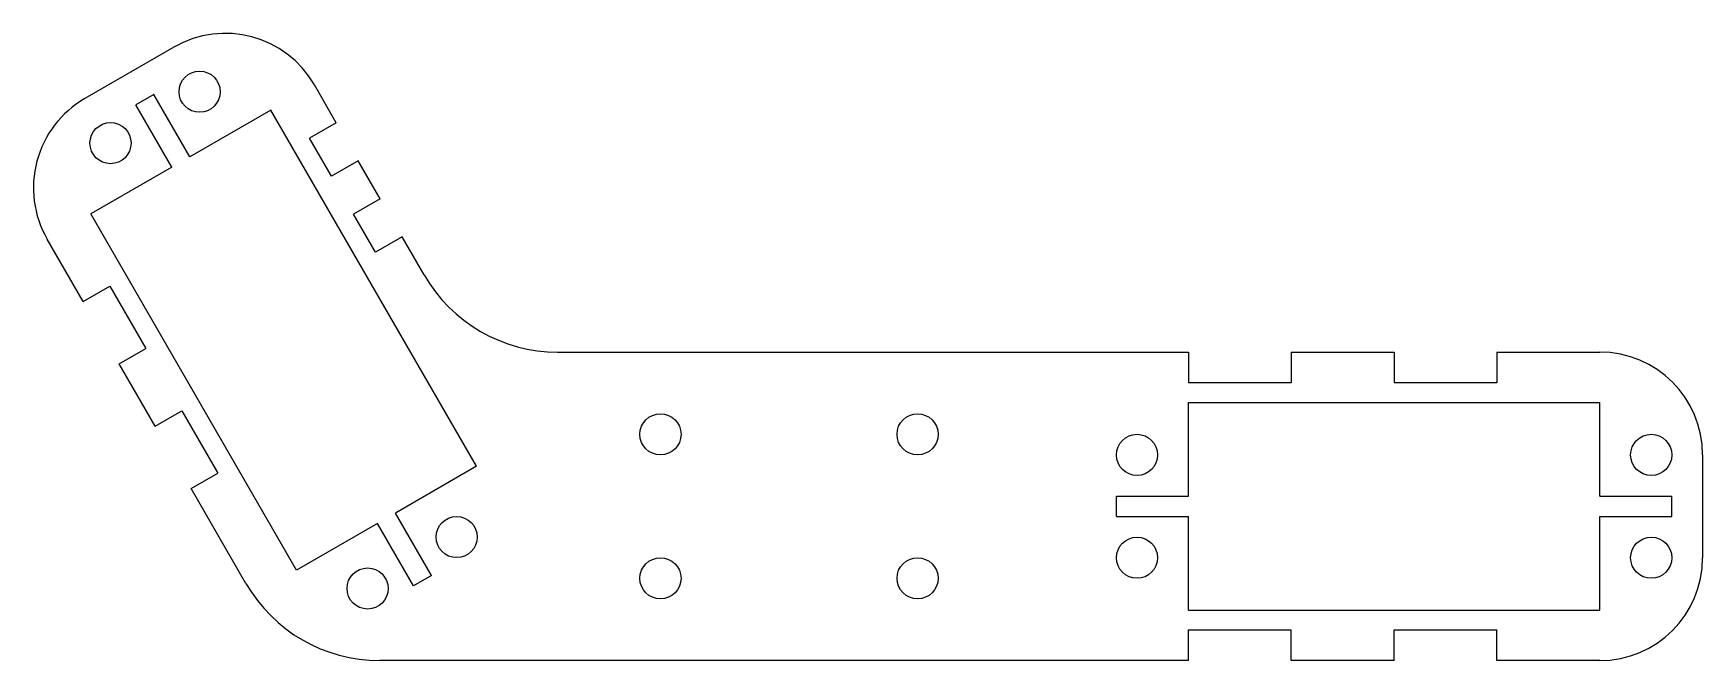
# Model space of a CAD drawing. Extents: x -0.102 to 0.06, y -0.03 to 0.031.
import ezdxf

# ---------------------------------------------------------------- set-up
doc = ezdxf.new("R2010")
doc.units = 0
doc.layers.add('VISIBLE', color=7, linetype='CONTINUOUS')

msp = doc.modelspace()

# ---------------------------------------------------------------- linework, layer by layer
at = {"layer": 'VISIBLE'}
for p, q in [((-0.08866, 0.02964), (-0.09732, 0.02464)), ((-0.07287, 0.02228), (-0.075, 0.02598)), ((-0.09062, 0.02504), (-0.09236, 0.02404)), ((-0.08712, 0.01898), (-0.09062, 0.02504)), ((-0.08886, 0.01798), (-0.09236, 0.02404)), ((-0.07924, 0.02353), (-0.08712, 0.01898)), ((-0.05924, -0.01111), (-0.07924, 0.02353)), ((-0.07287, 0.02228), (-0.07546, 0.02078)), ((-0.07333, 0.01709), (-0.07546, 0.02078)), ((-0.08886, 0.01798), (-0.09674, 0.01343)), ((-0.07073, 0.01859), (-0.07333, 0.01709)), ((-0.0686, 0.01489), (-0.07073, 0.01859)), ((-0.0686, 0.01489), (-0.0712, 0.01339)), ((-0.07674, -0.02121), (-0.09674, 0.01343)), ((-0.06906, 0.0097), (-0.0712, 0.01339)), ((-0.09748, 0.00492), (-0.10098, 0.01098)), ((-0.06646, 0.0112), (-0.06906, 0.0097)), ((-0.06433, 0.0075), (-0.06646, 0.0112)), ((-0.09748, 0.00492), (-0.09488, 0.00642)), ((-0.09488, 0.00642), (-0.09138, 0.00036)), ((-0.09398, -0.00114), (-0.09138, 0.00036)), ((-0.05134, 0), (0.01, 0)), ((0.01, 0), (0.01, -0.003)), ((0.02, 0), (0.03, 0)), ((0.02, 0), (0.02, -0.003)), ((0.03, 0), (0.03, -0.003)), ((0.04, 0), (0.05, 0)), ((0.04, 0), (0.04, -0.003)), ((-0.09048, -0.00721), (-0.09398, -0.00114)), ((0.02, -0.003), (0.01, -0.003)), ((0.04, -0.003), (0.03, -0.003)), ((-0.09048, -0.00721), (-0.08788, -0.00571)), ((-0.08788, -0.00571), (-0.08438, -0.01177)), ((0.01, -0.014), (0.01, -0.0049)), ((0.01, -0.0049), (0.05, -0.0049)), ((0.05, -0.014), (0.05, -0.0049)), ((-0.05924, -0.01111), (-0.06712, -0.01566)), ((0.06, -0.01), (0.06, -0.02)), ((-0.08698, -0.01327), (-0.08438, -0.01177)), ((-0.08165, -0.0225), (-0.08698, -0.01327)), ((0.003, -0.016), (0.003, -0.014)), ((0.003, -0.014), (0.01, -0.014)), ((0.05, -0.014), (0.057, -0.014)), ((0.057, -0.016), (0.057, -0.014)), ((-0.06362, -0.02172), (-0.06712, -0.01566)), ((0.003, -0.016), (0.01, -0.016)), ((0.01, -0.0251), (0.01, -0.016)), ((0.05, -0.016), (0.057, -0.016)), ((0.05, -0.0251), (0.05, -0.016)), ((-0.06886, -0.01666), (-0.07674, -0.02121)), ((-0.06536, -0.02272), (-0.06886, -0.01666)), ((-0.06362, -0.02172), (-0.06536, -0.02272)), ((0.01, -0.0251), (0.05, -0.0251)), ((0.01, -0.03), (0.01, -0.027)), ((0.01, -0.027), (0.02, -0.027)), ((0.02, -0.03), (0.02, -0.027)), ((0.03, -0.03), (0.03, -0.027)), ((0.03, -0.027), (0.04, -0.027)), ((0.04, -0.03), (0.04, -0.027)), ((0.01, -0.03), (-0.06866, -0.03)), ((0.03, -0.03), (0.02, -0.03)), ((0.05, -0.03), (0.04, -0.03))]:
    msp.add_line(p, q, dxfattribs=at)
for centre in [(-0.08616, 0.02531), (-0.09482, 0.02031), (-0.04134, -0.008), (-0.01634, -0.008), (0.005, -0.01), (0.055, -0.01), (-0.06116, -0.01799), (0.005, -0.02), (0.055, -0.02), (-0.06982, -0.02299), (-0.04134, -0.022), (-0.01634, -0.022)]:
    msp.add_circle(centre, 0.002, dxfattribs=at)
for centre, radius, start, end in [((-0.08366, 0.02098), 0.01, 30, 120), ((-0.09232, 0.01598), 0.01, 120, 210), ((-0.05134, 0.015), 0.015, 210, 270), ((0.05, -0.01), 0.01, 0, 90), ((0.05, -0.02), 0.01, 270, 0), ((-0.06866, -0.015), 0.015, 210, 270)]:
    msp.add_arc(centre, radius, start, end, dxfattribs=at)

doc.saveas('drawing.dxf')
